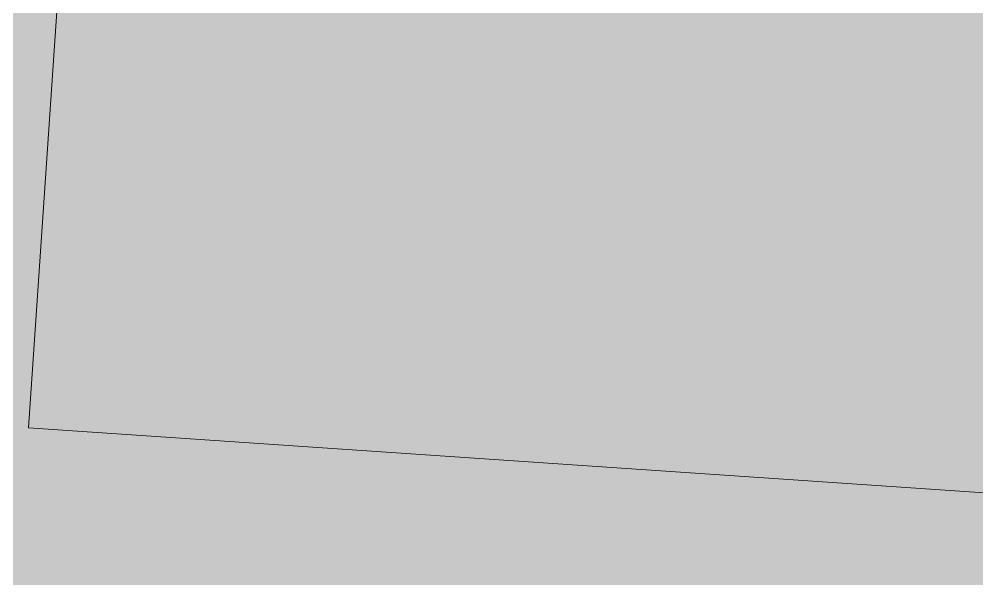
# Model space of a CAD drawing. Extents: x 306008 to 307050, y 9156110 to 9156581.
# Drawn here: x 306114.316 to 306117.005, y 9156362.107 to 9156363.679 of the extents above; entities that cross this region are included whole.
import ezdxf

# ---------------------------------------------------------------- set-up
doc = ezdxf.new("R2010")
doc.units = 0
doc.layers.add('D32_BANGUNAN_DIHAPUS', color=7, linetype='Continuous')
doc.layers.add('D32_BANGUNAN_DIHAPUS_TUTUP', color=7, linetype='Continuous')

msp = doc.modelspace()

# ---------------------------------------------------------------- hatches: boundary and pattern name
at = {"layer": 'D32_BANGUNAN_DIHAPUS_TUTUP', "true_color": 0xe0ded9}
h = msp.add_hatch(color=7, dxfattribs=at)
h.dxf.hatch_style = 1
h.paths.add_polyline_path([(306131.3947, 9156360.2653), (306131.3873, 9156360.2318), (306131.3768, 9156360.1991), (306131.363, 9156360.1676), (306131.3463, 9156360.1376), (306131.3266, 9156360.1094), (306131.3044, 9156360.0833), (306131.2796, 9156360.0595), (306131.2527, 9156360.0382), (306131.2237, 9156360.0197), (306131.1932, 9156360.004), (306131.1612, 9156359.9915), (306131.1281, 9156359.9821), (306131.0943, 9156359.9761), (306131.0601, 9156359.9734), (306131.0257, 9156359.974), (306115.4682, 9156361.0323), (306115.4326, 9156361.0366), (306115.3977, 9156361.0445), (306115.3637, 9156361.0559), (306115.331, 9156361.0707), (306115.3001, 9156361.0888), (306115.2711, 9156361.11), (306115.2445, 9156361.134), (306114.0945, 9156362.284), (306114.0722, 9156362.3086), (306114.0523, 9156362.3351), (306114.035, 9156362.3634), (306114.0205, 9156362.3932), (306114.0088, 9156362.4243), (306114.0002, 9156362.4563), (306113.9946, 9156362.489), (306113.9921, 9156362.5221), (306113.9928, 9156362.5553), (306114.4271, 9156368.9406), (306114.4311, 9156368.9747), (306114.4384, 9156369.0082), (306114.449, 9156369.0409), (306114.4628, 9156369.0724), (306114.4795, 9156369.1024), (306114.4992, 9156369.1305), (306114.5214, 9156369.1567), (306114.5462, 9156369.1805), (306114.5731, 9156369.2018), (306114.602, 9156369.2203), (306114.6326, 9156369.236), (306114.6646, 9156369.2485), (306114.6977, 9156369.2579), (306114.7315, 9156369.2639), (306114.7657, 9156369.2666), (306114.8001, 9156369.266), (306130.3578, 9156368.2078), (306130.3934, 9156368.2035), (306130.4283, 9156368.1956), (306130.4623, 9156368.1842), (306130.495, 9156368.1694), (306130.5259, 9156368.1513), (306130.5549, 9156368.1301), (306130.5815, 9156368.1061), (306131.7315, 9156366.9561), (306131.7538, 9156366.9315), (306131.7737, 9156366.905), (306131.791, 9156366.8767), (306131.8055, 9156366.8469), (306131.8172, 9156366.8158), (306131.8258, 9156366.7838), (306131.8314, 9156366.7511), (306131.8339, 9156366.718), (306131.8332, 9156366.6848), (306131.3987, 9156360.2994)])

# ---------------------------------------------------------------- linework, layer by layer
at = {"layer": 'D32_BANGUNAN_DIHAPUS', "lineweight": 0, "true_color": 0xc82828}
msp.add_lwpolyline([(306130.334, 9156367.8586), (306129.8995, 9156361.4732), (306114.342, 9156362.5315), (306114.7763, 9156368.9168), (306130.334, 9156367.8586)], dxfattribs=at)

doc.saveas('drawing.dxf')
